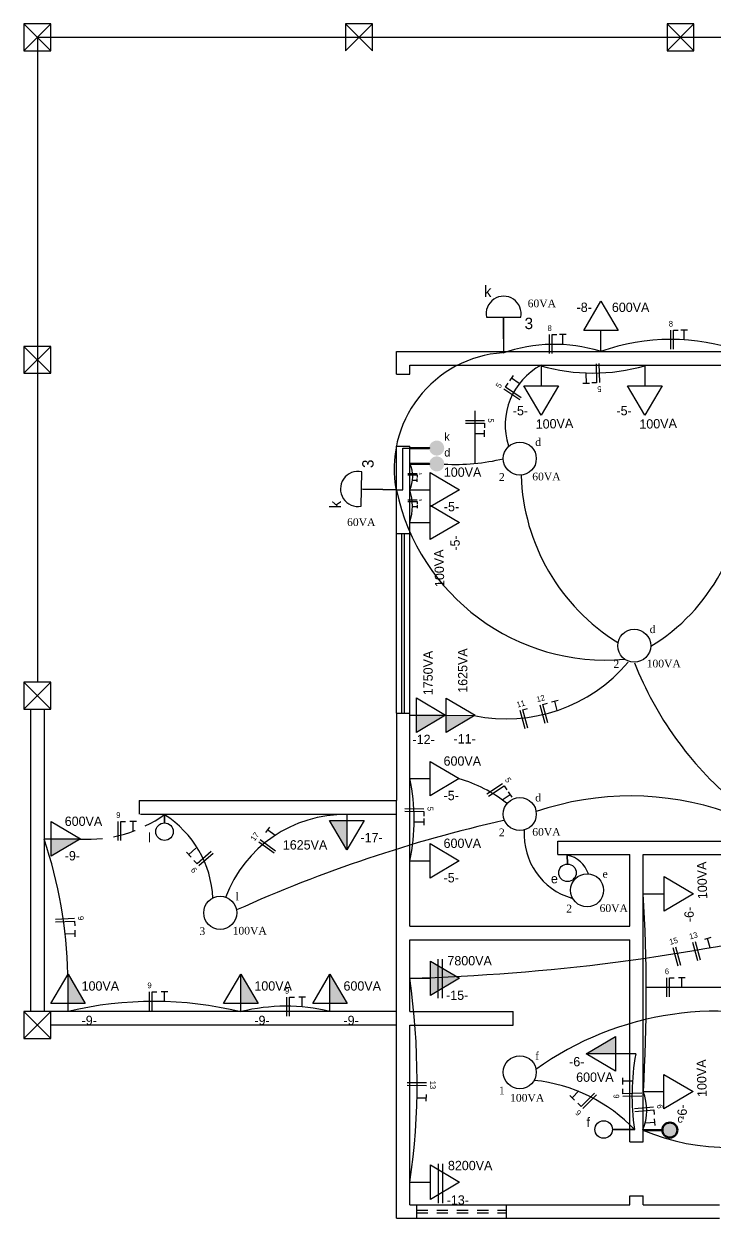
# Model space of a CAD drawing. Extents: x 33 to 1815, y -14679 to 245.
# Drawn here: x 33.17 to 40.87, y -2.46 to 10.84 of the extents above; entities that cross this region are included whole.
import ezdxf

# ---------------------------------------------------------------- set-up
doc = ezdxf.new("R2010")
doc.units = 0
doc.header["$MEASUREMENT"] = 0
for name, pattern in [('DASHED2', [9.525, 6.35, -3.175]), ('HIDDEN', [0.375, 0.25, -0.125]), ('HIDDEN2', [4.7625, 3.175, -1.5875])]:
    doc.linetypes.add(name, pattern=pattern)
doc.layers.get('0').update_dxf_attribs({"linetype": 'CONTINUOUS'})
for name, color, linetype in [('ESQUADRIA', 2, 'CONTINUOUS'), ('FIACAO', 1, 'CONTINUOUS'), ('INTERRUPTOR', 10, 'CONTINUOUS'), ('PAREDE', 6, 'CONTINUOUS'), ('PILAR', 5, 'CONTINUOUS'), ('PONTO_DE_LUZ', 1, 'CONTINUOUS'), ('PORTA', 3, 'CONTINUOUS'), ('PROJCASA', 3, 'HIDDEN'), ('TOMADAS', 1, 'CONTINUOUS'), ('VARANDA', 1, 'CONTINUOUS')]:
    doc.layers.add(name, color=color, linetype=linetype)
doc.layers.add('Interruptores', color=7, linetype='CONTINUOUS', lineweight=50)

# ---------------------------------------------------------------- blocks, each defined once
blk = doc.blocks.new('TB-230')
blk.add_hatch(color=256).paths.add_polyline_path([(0.1433, 0.1202), (0.1433, -0.1202), (0.3473, 0)])
for p, q in [((0.1433, -0.1202), (0.1433, 0.1202)), ((0.1433, 0.1202), (0.3473, 0)), ((0, 0), (0.1433, 0)), ((0.3473, 0), (0.1433, -0.1202))]:
    blk.add_line(p, q)

msp = doc.modelspace()

# ---------------------------------------------------------------- hatches: boundary and pattern name
at = {"layer": 'FIACAO'}
h = msp.add_hatch(color=256, dxfattribs=at)
h.dxf.hatch_style = 1
h.paths.add_polyline_path([(37.689, 6.118, 1), (37.856, 6.118, 1)])
h = msp.add_hatch(color=256, dxfattribs=at)
h.dxf.hatch_style = 1
h.paths.add_polyline_path([(37.689, 5.942, 1), (37.856, 5.942, 1)])
h = msp.add_hatch(color=256, dxfattribs=at)
h.dxf.hatch_style = 1
h.paths.add_polyline_path([(40.287, -1.477, 1), (40.454, -1.477, 1)])
at = {"layer": 'TOMADAS'}
for points in [[(37.546, 3.143), (37.546, 2.951), (37.871, 3.143)], [(37.876, 3.142), (37.876, 2.95), (38.202, 3.142)], [(36.771, 1.969), (36.579, 1.969), (36.771, 1.643)], [(33.477, 1.766), (33.477, 1.574), (33.802, 1.766)], [(33.665, -0.068), (33.857, -0.068), (33.665, 0.258)], [(35.59, -0.068), (35.782, -0.068), (35.59, 0.258)], [(36.583, -0.068), (36.775, -0.068), (36.583, 0.258)], [(39.763, -0.628), (39.763, -0.436), (39.437, -0.628)]]:
    msp.add_hatch(color=256, dxfattribs=at).paths.add_polyline_path(points)

# ---------------------------------------------------------------- linework, layer by layer
at = {"color": 7, "linetype": 'DASHED2', "lineweight": 20, "ltscale": 0.5}
for p, q in [((38.517, 7.336), (38.517, 7.435)), ((37.173, 5.658), (37.074, 5.66))]:
    msp.add_line(p, q, dxfattribs=at)
at = {"color": 7}
for p, q in [((39.029, 7.171), (39.029, 7.382)), ((39.059, 7.171), (39.059, 7.382)), ((39.059, 7.382), (39.112, 7.382)), ((39.215, 7.384), (39.141, 7.384)), ((39.177, 7.278), (39.178, 7.384)), ((40.38, 7.219), (40.38, 7.431)), ((40.41, 7.219), (40.41, 7.431)), ((40.41, 7.431), (40.463, 7.431)), ((40.566, 7.433), (40.491, 7.433)), ((40.528, 7.327), (40.528, 7.433)), ((39.548, 7.058), (39.554, 6.846)), ((39.579, 7.059), (39.585, 6.847)), ((38.625, 6.927), (38.583, 6.866)), ((39.433, 6.947), (39.436, 6.841)), ((38.539, 6.798), (38.569, 6.842)), ((38.714, 6.679), (38.539, 6.798)), ((38.692, 6.837), (38.604, 6.897)), ((39.399, 6.84), (39.473, 6.842)), ((39.554, 6.846), (39.501, 6.845)), ((38.697, 6.654), (38.522, 6.773)), ((38.092, 6.427), (38.304, 6.427)), ((38.092, 6.397), (38.304, 6.397)), ((38.304, 6.397), (38.304, 6.344)), ((38.2, 6.279), (38.306, 6.279)), ((38.306, 6.242), (38.306, 6.316)), ((37.449, 5.834), (37.555, 5.834)), ((37.449, 5.819), (37.555, 5.819)), ((37.503, 5.76), (37.556, 5.759)), ((37.555, 5.819), (37.555, 5.792)), ((37.556, 5.741), (37.556, 5.778)), ((37.45, 5.541), (37.556, 5.54)), ((37.45, 5.525), (37.556, 5.525)), ((37.504, 5.466), (37.557, 5.466)), ((37.556, 5.525), (37.556, 5.499)), ((37.557, 5.448), (37.557, 5.485)), ((38.759, 2.99), (38.704, 3.194)), ((38.733, 3.202), (38.784, 3.217)), ((38.788, 2.998), (38.733, 3.202)), ((38.98, 3.05), (38.925, 3.254)), ((38.954, 3.262), (39.005, 3.277)), ((39.009, 3.058), (38.954, 3.262)), ((39.124, 3.308), (39.052, 3.289)), ((39.116, 3.196), (39.088, 3.299)), ((38.331, 2.266), (38.507, 2.383)), ((38.348, 2.241), (38.524, 2.357)), ((38.524, 2.357), (38.553, 2.313)), ((38.612, 2.229), (38.571, 2.291)), ((38.503, 2.201), (38.591, 2.26)), ((37.418, 2.103), (37.63, 2.102)), ((37.418, 2.073), (37.63, 2.072)), ((37.63, 2.072), (37.629, 2.019)), ((34.222, 1.748), (34.222, 1.96)), ((34.253, 1.748), (34.253, 1.96)), ((34.253, 1.96), (34.305, 1.96)), ((34.429, 1.96), (34.355, 1.96)), ((34.392, 1.854), (34.392, 1.96)), ((35.909, 1.897), (35.866, 1.837)), ((35.974, 1.805), (35.888, 1.867)), ((37.525, 1.954), (37.631, 1.954)), ((37.631, 1.917), (37.631, 1.991)), ((35.96, 1.606), (35.789, 1.729)), ((35.978, 1.63), (35.806, 1.754)), ((34.986, 1.619), (35.035, 1.563)), ((35.09, 1.661), (35.011, 1.591)), ((35.261, 1.627), (35.103, 1.487)), ((35.281, 1.604), (35.123, 1.464)), ((35.103, 1.487), (35.068, 1.526)), ((33.525, 0.871), (33.736, 0.881)), ((33.526, 0.841), (33.738, 0.851)), ((33.738, 0.851), (33.74, 0.798)), ((33.639, 0.707), (33.744, 0.712)), ((33.746, 0.675), (33.743, 0.749)), ((40.826, 0.666), (40.755, 0.646)), ((40.462, 0.347), (40.406, 0.552)), ((40.491, 0.355), (40.435, 0.559)), ((40.683, 0.407), (40.627, 0.612)), ((40.712, 0.415), (40.656, 0.62)), ((40.818, 0.554), (40.79, 0.656)), ((40.336, 0.007), (40.336, 0.219)), ((40.366, 0.007), (40.366, 0.219)), ((40.366, 0.219), (40.419, 0.219)), ((40.542, 0.219), (40.468, 0.219)), ((40.505, 0.113), (40.505, 0.219)), ((34.571, -0.15), (34.571, 0.062)), ((34.601, -0.15), (34.601, 0.062)), ((34.601, 0.062), (34.654, 0.062)), ((34.777, 0.062), (34.703, 0.062)), ((34.74, -0.044), (34.74, 0.062)), ((36.104, -0.21), (36.104, 0.002)), ((36.134, -0.21), (36.134, 0.002)), ((36.134, 0.002), (36.187, 0.002)), ((36.31, 0.002), (36.236, 0.002)), ((36.273, -0.104), (36.273, 0.002)), ((40.108, 0.113), (40.505, 0.113)), ((39.843, -0.896), (39.844, -0.97)), ((37.445, -0.948), (37.657, -0.949)), ((37.445, -0.978), (37.657, -0.979)), ((39.357, -1.042), (39.282, -1.117)), ((39.949, -0.931), (39.843, -0.933)), ((39.846, -1.072), (39.845, -1.019)), ((37.551, -1.118), (37.656, -1.118)), ((37.656, -1.155), (37.657, -1.081)), ((39.256, -1.091), (39.308, -1.143)), ((39.381, -1.215), (39.343, -1.178)), ((39.53, -1.065), (39.381, -1.215)), ((39.551, -1.086), (39.402, -1.236)), ((40.057, -1.068), (39.846, -1.072)), ((40.058, -1.099), (39.846, -1.102)), ((39.977, -1.238), (40.187, -1.22)), ((39.979, -1.269), (40.19, -1.25)), ((40.19, -1.25), (40.195, -1.302)), ((40.097, -1.398), (40.202, -1.388)), ((40.206, -1.425), (40.199, -1.351))]:
    msp.add_line(p, q, dxfattribs=at)
at = {"color": 7, "linetype": 'Continuous'}
for p, q in [((38.2, 5.952), (38.2, 6.533)), ((40.505, 0.113), (40.974, 0.113))]:
    msp.add_line(p, q, dxfattribs=at)
at = {"color": 240, "linetype": 'Continuous', "lineweight": 30, "true_color": 0xed1f24}
for p, q in [((37.394, 5.653), (37.394, 6.117)), ((37.394, 6.117), (37.472, 6.116)), ((37.321, 5.653), (37.394, 5.653))]:
    msp.add_line(p, q, dxfattribs=at)
for centre, radius, start, end in [((40.38, 5.019), 2.31, 70.2316, 109.7684), ((39.085, 5.541), 1.732, 72.9862, 109.4498), ((38.598, 5.882), 1.301, 94.0322, 190.6267), ((39.292, 6.373), 0.757, 118.0592, 197.6038), ((39.511, 9.027), 2.074, 253.7503, 286.2497), ((37.974, 8.263), 2.327, 267.1004, 283.4403), ((37.157, 5.8), 0.348, 335.2864, 24.3861), ((39.659, 6.144), 2.387, 191.9377, 274.9556), ((36.922, 5.472), 0.58, 341.8297, 18.1703), ((38.548, 4.884), 1.781, 258.3301, 319.7441), ((35.348, 1.98), 2.173, 347.8311, 12.1689), ((37.601, 0.972), 1.523, 51.3789, 73.9412), ((39.933, -1.001), 3.245, 70.6278, 108.897), ((34.112, 1.05), 1.168, 2.7408, 57.4819), ((36.749, 0.616), 1.42, 89.0868, 159.4869), ((41.965, -13.253), 15.609, 102.7571, 114.2931), ((28.66, 0.153), 5.004, 1.2068, 18.764), ((39.169, 1.281), 0.308, 17.9171, 79.0594), ((34.618, -4.176), 4.131, 76.4074, 103.3273), ((36.091, -2.222), 2.124, 76.6567, 103.6011)]:
    msp.add_arc(centre, radius, start, end, dxfattribs=at)
at = {"color": 240, "linetype": 'ByBlock', "lineweight": 30, "true_color": 0xed1f24}
for centre, radius, start, end in [((40.99, 5.89), 2.279, 181.9354, 238.2244), ((39.036, 5.755), 2.159, 301.2973, 1.7575), ((43.598, 5.158), 3.895, 201.5687, 229.7988), ((39.484, 1.813), 0.737, 176.1653, 253.7638), ((36.864, 22.855), 22.649, 271.5285, 283.1778), ((29.561, -0.932), 7.993, 351.8964, 8.2379), ((40.895, -3.613), 3.46, 70.8345, 125.6895)]:
    msp.add_arc(centre, radius, start, end, dxfattribs=at)
at = {"color": 240, "linetype": 'HIDDEN', "lineweight": 30, "true_color": 0xed1f24}
msp.add_arc((33.878, 3.248), 1.487, 266.9314, 305.4336, dxfattribs=at)
at = {"color": 240, "lineweight": 30, "true_color": 0xed1f24}
for centre, radius, start, end in [((21.834, 0.033), 18.273, 356.6142, 3.5216), ((42.478, -1.09), 2.53, 169.4751, 188.649), ((38.675, -2.713), 1.799, 43.4278, 84.1052), ((39.536, -1.256), 0.576, 337.6916, 21.1026), ((41.021, 0.757), 2.428, 246.9222, 294.5199)]:
    msp.add_arc(centre, radius, start, end, dxfattribs=at)
at = {"layer": 'ESQUADRIA'}
for p, q in [((37.323, 3.166), (37.323, 5.166)), ((37.473, 3.166), (37.473, 5.166)), ((37.548, -2.308), (38.548, -2.308)), ((37.548, -2.458), (38.548, -2.458))]:
    msp.add_line(p, q, dxfattribs=at)
at = {"layer": 'FIACAO'}
for p, q in [((38.327, 7.575), (38.709, 7.575)), ((38.517, 7.336), (38.517, 7.565)), ((38.517, 7.565), (38.517, 7.336)), ((38.517, 7.336), (38.517, 7.187)), ((36.932, 5.472), (36.937, 5.854)), ((37.173, 5.658), (36.944, 5.661)), ((36.944, 5.661), (37.173, 5.658)), ((37.173, 5.658), (37.322, 5.656))]:
    msp.add_line(p, q, dxfattribs=at)
for centre, start, end in [((38.518, 7.614), 348.4831, 191.5169), ((36.895, 5.663), 77.7466, 280.7803)]:
    msp.add_arc(centre, 0.195, start, end, dxfattribs=at)
at = {"layer": 'INTERRUPTOR', "flags": 128}
for points in [[(34.741, 2.04), (34.74, 1.943)], [(39.227, 1.59), (39.229, 1.486)], [(39.978, -1.471), (39.73, -1.471)]]:
    msp.add_lwpolyline(points, close=True, dxfattribs=at)
at = {"layer": 'INTERRUPTOR'}
for centre in [(34.74, 1.846), (39.229, 1.388), (39.632, -1.471)]:
    msp.add_circle(centre, 0.0976, dxfattribs=at)
at = {"layer": 'Interruptores', "color": 1, "flags": 128}
for points in [[(37.476, 6.118), (37.689, 6.118)], [(37.476, 5.942), (37.689, 5.942)], [(40.074, -1.477), (40.287, -1.477)]]:
    msp.add_lwpolyline(points, close=True, dxfattribs=at)
at = {"layer": 'Interruptores', "color": 1}
msp.add_circle((40.37, -1.477), 0.0836, dxfattribs=at)
at = {"layer": 'PAREDE'}
for p, q in [((37.323, 7.192), (42.623, 7.192)), ((37.323, 6.941), (37.323, 7.192)), ((37.323, 6.941), (37.473, 6.941)), ((37.473, 7.042), (42.473, 7.042)), ((37.473, 6.941), (37.473, 7.042)), ((37.473, 6.941), (37.473, 7.042)), ((37.323, 4.442), (37.323, 6.141)), ((37.323, 6.141), (37.473, 6.141)), ((37.323, 5.166), (37.323, 6.141)), ((37.473, 4.442), (37.473, 6.141)), ((37.473, 4.442), (37.473, 6.141)), ((37.473, 5.166), (37.473, 6.141)), ((37.323, 5.166), (37.473, 5.166)), ((37.323, 3.166), (37.473, 3.166)), ((37.473, 1.742), (37.473, 3.166)), ((37.473, 0.9), (37.473, 2.442)), ((37.323, -2.458), (37.323, 2.042)), ((39.123, 1.742), (42.473, 1.742)), ((39.123, 1.592), (39.123, 1.742)), ((37.473, 0.792), (37.473, 1.592)), ((39.123, 1.592), (39.773, 1.592)), ((39.773, 1.592), (39.923, 1.592)), ((39.923, 0.792), (39.923, 1.592)), ((40.073, 1.592), (43.273, 1.592)), ((40.073, -1.608), (40.073, 1.592)), ((40.073, -1.608), (40.073, 1.592)), ((40.073, -1.608), (40.073, 1.592)), ((37.473, 0.792), (39.923, 0.792)), ((37.473, 0.642), (39.923, 0.642)), ((37.473, -0.158), (37.473, 0.642)), ((39.923, -1.608), (39.923, 0.642)), ((37.473, -0.158), (38.623, -0.158)), ((38.623, -0.308), (38.623, -0.158)), ((37.473, -2.308), (37.473, -0.308)), ((37.473, -0.308), (38.623, -0.308)), ((39.923, -1.608), (40.073, -1.608)), ((39.923, -2.308), (39.923, -2.208)), ((39.924, -2.208), (40.073, -2.208)), ((40.073, -2.308), (40.073, -2.208)), ((37.473, -2.308), (37.548, -2.308)), ((37.548, -2.308), (37.548, -2.458)), ((38.548, -2.308), (39.773, -2.308)), ((38.548, -2.308), (38.548, -2.458)), ((39.773, -2.308), (39.923, -2.308)), ((39.773, -2.308), (39.923, -2.308)), ((40.073, -2.308), (40.923, -2.308)), ((37.323, -2.458), (37.548, -2.458)), ((38.548, -2.458), (40.923, -2.458))]:
    msp.add_line(p, q, dxfattribs=at)
at = {"layer": 'PAREDE', "ltscale": 0.35}
for p in [(37.323, 3.166), (37.323, -0.308)]:
    msp.add_line(p, (37.323, 2.192), dxfattribs=at)
at = {"layer": 'PILAR'}
for p, q in [((33.173, 10.842), (33.473, 10.542)), ((33.173, 10.542), (33.473, 10.842)), ((36.756, 10.842), (37.056, 10.542)), ((36.756, 10.542), (37.056, 10.842)), ((37.056, 10.842), (36.756, 10.842)), ((36.756, 10.842), (36.756, 10.542)), ((37.056, 10.542), (37.056, 10.842)), ((40.339, 10.842), (40.639, 10.542)), ((40.339, 10.542), (40.639, 10.842)), ((33.173, 7.251), (33.473, 6.951)), ((33.173, 6.951), (33.473, 7.251)), ((33.173, 6.951), (33.473, 7.251)), ((33.173, 7.251), (33.473, 6.951)), ((33.173, 7.251), (33.473, 6.951)), ((33.173, 6.951), (33.473, 7.251)), ((33.173, 6.951), (33.473, 7.251)), ((33.173, 7.251), (33.473, 6.951)), ((33.173, 3.51), (33.473, 3.21)), ((33.173, 3.21), (33.473, 3.51)), ((33.173, 3.21), (33.473, 3.51)), ((33.173, 3.51), (33.473, 3.21)), ((33.173, 3.51), (33.473, 3.21)), ((33.173, 3.21), (33.473, 3.51)), ((33.173, 3.21), (33.473, 3.51)), ((33.173, 3.51), (33.473, 3.21)), ((33.173, -0.458), (33.473, -0.158)), ((33.173, -0.158), (33.473, -0.458)), ((33.173, -0.458), (33.473, -0.158)), ((33.173, -0.158), (33.473, -0.458)), ((33.173, -0.158), (33.473, -0.458)), ((33.173, -0.458), (33.473, -0.158)), ((33.173, -0.458), (33.473, -0.158)), ((33.173, -0.158), (33.473, -0.458))]:
    msp.add_line(p, q, dxfattribs=at)
for points in [[(33.473, 10.542), (33.473, 10.842), (33.173, 10.842), (33.173, 10.542)], [(40.639, 10.542), (40.639, 10.842), (40.339, 10.842), (40.339, 10.542)], [(33.473, 6.951), (33.473, 7.251), (33.173, 7.251), (33.173, 6.951)], [(33.473, 6.951), (33.473, 7.251), (33.173, 7.251), (33.173, 6.951)], [(33.473, 6.951), (33.473, 7.251), (33.173, 7.251), (33.173, 6.951)], [(33.473, 6.951), (33.473, 7.251), (33.173, 7.251), (33.173, 6.951)], [(33.473, 3.21), (33.473, 3.51), (33.173, 3.51), (33.173, 3.21)], [(33.473, 3.21), (33.473, 3.51), (33.173, 3.51), (33.173, 3.21)], [(33.473, 3.21), (33.473, 3.51), (33.173, 3.51), (33.173, 3.21)], [(33.473, 3.21), (33.473, 3.51), (33.173, 3.51), (33.173, 3.21)], [(33.473, -0.458), (33.473, -0.158), (33.173, -0.158), (33.173, -0.458)], [(33.473, -0.458), (33.473, -0.158), (33.173, -0.158), (33.173, -0.458)], [(33.473, -0.458), (33.473, -0.158), (33.173, -0.158), (33.173, -0.458)], [(33.473, -0.458), (33.473, -0.158), (33.173, -0.158), (33.173, -0.458)]]:
    msp.add_lwpolyline(points, close=True, dxfattribs=at)
at = {"layer": 'PONTO_DE_LUZ'}
for centre in [(38.698, 6.001), (39.973, 3.917), (38.698, 2.042), (39.448, 1.193), (35.36, 0.942), (38.698, -0.833)]:
    msp.add_circle(centre, 0.184, dxfattribs=at)
at = {"layer": 'PORTA', "color": 3}
for p, q in [((37.383, 3.166), (37.383, 5.166)), ((37.413, 3.166), (37.413, 5.166)), ((33.248, 3.21), (33.248, -0.158)), ((33.398, 3.21), (33.398, -0.158)), ((34.458, 2.192), (37.323, 2.192)), ((34.458, 2.192), (34.458, 2.042)), ((34.473, 2.042), (37.323, 2.042)), ((37.323, -0.158), (33.473, -0.158)), ((37.323, -0.308), (33.473, -0.308))]:
    msp.add_line(p, q, dxfattribs=at)
at = {"layer": 'PROJCASA', "ltscale": 0.5}
for p, q in [((37.548, -2.368), (38.548, -2.368)), ((37.548, -2.398), (38.548, -2.398))]:
    msp.add_line(p, q, dxfattribs=at)
at = {"layer": 'TOMADAS'}
for p, q in [((39.41, 7.429), (39.602, 7.755)), ((39.602, 7.755), (39.794, 7.429)), ((39.794, 7.429), (39.41, 7.429)), ((39.602, 7.2), (39.602, 7.429)), ((38.936, 7.041), (38.936, 6.812)), ((40.091, 7.041), (40.091, 6.812)), ((38.936, 6.486), (38.744, 6.812)), ((38.744, 6.812), (39.128, 6.812)), ((39.128, 6.812), (38.936, 6.486)), ((40.091, 6.486), (39.899, 6.812)), ((39.899, 6.812), (40.283, 6.812)), ((40.283, 6.812), (40.091, 6.486)), ((37.701, 5.845), (38.027, 5.654)), ((37.701, 5.462), (37.701, 5.845)), ((37.472, 5.654), (37.701, 5.654)), ((38.027, 5.654), (37.701, 5.462)), ((37.701, 5.483), (38.027, 5.291)), ((37.701, 5.099), (37.701, 5.483)), ((37.472, 5.291), (37.701, 5.291)), ((38.027, 5.291), (37.701, 5.099)), ((37.546, 3.335), (37.871, 3.143)), ((37.546, 2.951), (37.546, 3.335)), ((37.876, 3.334), (38.202, 3.142)), ((37.876, 2.95), (37.876, 3.334)), ((37.473, 3.143), (37.871, 3.143)), ((37.871, 3.143), (37.546, 2.951)), ((37.803, 3.141), (38.202, 3.142)), ((38.202, 3.142), (37.876, 2.95)), ((37.698, 2.629), (38.024, 2.437)), ((37.698, 2.245), (37.698, 2.629)), ((37.469, 2.437), (37.698, 2.437)), ((38.024, 2.437), (37.698, 2.245)), ((36.771, 2.042), (36.771, 1.643)), ((33.477, 1.958), (33.802, 1.766)), ((33.477, 1.574), (33.477, 1.958)), ((36.771, 1.643), (36.579, 1.969)), ((36.579, 1.969), (36.963, 1.969)), ((36.963, 1.969), (36.771, 1.643)), ((33.397, 1.765), (33.802, 1.766)), ((33.802, 1.766), (33.477, 1.574)), ((37.698, 1.713), (38.024, 1.521)), ((37.698, 1.329), (37.698, 1.713)), ((37.469, 1.521), (37.698, 1.521)), ((38.024, 1.521), (37.698, 1.329)), ((40.307, 1.346), (40.633, 1.154)), ((40.307, 0.962), (40.307, 1.346)), ((40.078, 1.154), (40.307, 1.154)), ((40.633, 1.154), (40.307, 0.962)), ((37.784, 0.428), (37.784, -0.009)), ((37.832, 0.428), (37.832, -0.009)), ((33.473, -0.068), (33.665, 0.258)), ((33.665, 0.258), (33.857, -0.068)), ((33.665, -0.158), (33.665, 0.258)), ((35.398, -0.068), (35.59, 0.258)), ((35.59, 0.258), (35.782, -0.068)), ((35.59, -0.157), (35.59, 0.258)), ((36.391, -0.068), (36.583, 0.258)), ((36.583, 0.258), (36.775, -0.068)), ((36.583, -0.158), (36.583, 0.258)), ((33.857, -0.068), (33.473, -0.068)), ((35.782, -0.068), (35.398, -0.068)), ((36.775, -0.068), (36.391, -0.068)), ((39.437, -0.628), (39.763, -0.436)), ((39.763, -0.436), (39.763, -0.82)), ((39.763, -0.82), (39.437, -0.628)), ((39.992, -0.628), (39.437, -0.628)), ((40.302, -0.857), (40.628, -1.049)), ((40.302, -1.241), (40.302, -0.857)), ((40.073, -1.049), (40.302, -1.049)), ((40.628, -1.049), (40.302, -1.241)), ((37.79, -1.853), (37.79, -2.29)), ((37.838, -1.853), (37.838, -2.29)), ((37.702, -1.865), (38.027, -2.057)), ((37.702, -2.249), (37.702, -1.865)), ((37.473, -2.057), (37.702, -2.057)), ((38.027, -2.057), (37.702, -2.249))]:
    msp.add_line(p, q, dxfattribs=at)
at = {"layer": 'VARANDA'}
for p, q in [((33.323, 10.692), (33.323, 3.51)), ((44.073, 10.692), (33.323, 10.692)), ((33.323, 3.36), (33.323, 3.36))]:
    msp.add_line(p, q, dxfattribs=at)

# ---------------------------------------------------------------- block references
at = {"layer": 'TOMADAS', "xscale": 1.597331338044064, "yscale": 1.597331338044064, "zscale": 1.597331338044064}
msp.add_blockref('TB-230', (37.473, 0.213), dxfattribs=at)

# ---------------------------------------------------------------- texts
at = {"color": 7, "linetype": 'HIDDEN2'}
for s, height, rotation, p in [('8', 0.0635, 359.9478, (39.007, 7.422)), ('8', 0.0635, 359.9478, (40.358, 7.471)), ('5', 0.0635, 55.6805, (38.477, 6.778)), ('5', 0.0635, 181.6096, (39.607, 6.808)), ('5', 0.0635, 269.9478, (38.344, 6.449)), ('5', 0.0317, 269.9478, (37.575, 5.845)), ('5', 0.0317, 269.9478, (37.576, 5.551)), ('12', 0.0635, 15.2336, (38.893, 3.287)), ('11', 0.0635, 15.2336, (38.672, 3.227)), ('5', 0.0635, 303.4965, (38.529, 2.423)), ('5', 0.0635, 269.8006, (37.67, 2.124)), ('17', 0.0635, 54.245, (35.743, 1.735)), ('9', 0.0635, 131.5095, (35.107, 1.421)), ('9', 0.0635, 272.8276, (33.775, 0.905)), ('15', 0.0635, 15.2336, (40.374, 0.585)), ('13', 0.0635, 15.2336, (40.595, 0.645)), ('13', 0.0635, 269.8592, (37.697, -0.927)), ('6', 0.0635, 90.955, (39.806, -1.125)), ('6', 0.0635, 275.1059, (40.225, -1.194)), ('6', 0.0635, 135.1629, (39.389, -1.28))]:
    msp.add_text(s, height=height, rotation=rotation, dxfattribs=at).set_placement(p)
for s, p in [('9', (34.201, 2)), ('6', (40.314, 0.259)), ('9', (34.549, 0.102)), ('9', (36.082, 0.042))]:
    msp.add_text(s, height=0.0635, dxfattribs=at).set_placement(p)
at = {"layer": 'FIACAO'}
for s, p in [('k', (38.298, 7.8)), ('3', (38.752, 7.443))]:
    msp.add_text(s, height=0.127, dxfattribs=at).set_placement(p)
for s, p in [('3', (37.069, 5.895)), ('k', (36.706, 5.446))]:
    msp.add_text(s, height=0.127, rotation=89.2635, dxfattribs=at).set_placement(p)
at = {"layer": 'INTERRUPTOR', "linetype": 'HIDDEN2'}
for s, p in [('l', (34.556, 1.728)), ('e', (39.045, 1.271)), ('f', (39.441, -1.442))]:
    msp.add_text(s, height=0.104, dxfattribs=at).set_placement(p)
at = {"layer": 'Interruptores', "color": 1, "linetype": 'HIDDEN2'}
for s, p in [('k', (37.857, 6.201)), ('d', (37.857, 6.024)), ('c', (40.455, -1.395))]:
    msp.add_text(s, height=0.0892, dxfattribs=at).set_placement(p)
at = {"layer": 'PONTO_DE_LUZ'}
for s, insert, char_height, width, attachment_point in [('{\\fTimes New Roman|b0|i0|c0|p18;60VA}', (38.786, 7.772), 0.08542, 0.29413, 1), ('{\\fTimes New Roman|b0|i0|c0|p18;d}', (38.87, 6.228), 0.08644, 0.16207, 1), ('{\\fTimes New Roman|b0|i0|c0|p18;2}', (38.498, 5.796), 0.08644, 0.18543, 5), ('{\\fTimes New Roman|b0|i0|c0|p18;60VA}', (38.837, 5.844), 0.08542, 0.29413, 1), ('{\\fTimes New Roman|b0|i0|c0|p18;60VA}', (36.774, 5.336), 0.08542, 0.29413, 1), ('{\\fTimes New Roman|b0|i0|c0|p18;d}', (40.145, 4.144), 0.08644, 0.16207, 1), ('{\\fTimes New Roman|b0|i0|c0|p18;2}', (39.773, 3.713), 0.08644, 0.18543, 5), ('{\\fTimes New Roman|b0|i0|c0|p18;100VA}', (40.112, 3.761), 0.08542, 0.29413, 1), ('{\\fTimes New Roman|b0|i0|c0|p18;d}', (38.87, 2.269), 0.08644, 0.16207, 1), ('{\\fTimes New Roman|b0|i0|c0|p18;2}', (38.498, 1.838), 0.08644, 0.18543, 5), ('{\\fTimes New Roman|b0|i0|c0|p18;60VA}', (38.837, 1.886), 0.08542, 0.29413, 1), ('{\\fTimes New Roman|b0|i0|c0|p18;e}', (39.62, 1.42), 0.08644, 0.16207, 1), ('{\\fTimes New Roman|b0|i0|c0|p18;l}', (35.532, 1.169), 0.08644, 0.16207, 1), ('{\\fTimes New Roman|b0|i0|c0|p18;2}', (39.248, 0.989), 0.08644, 0.18543, 5), ('{\\fTimes New Roman|b0|i0|c0|p18;60VA}', (39.587, 1.037), 0.08542, 0.29413, 1), ('{\\fTimes New Roman|b0|i0|c0|p18;3}', (35.161, 0.738), 0.08644, 0.18543, 5), ('{\\fTimes New Roman|b0|i0|c0|p18;100VA}', (35.499, 0.786), 0.08542, 0.29413, 1), ('{\\fTimes New Roman|b0|i0|c0|p18;f}', (38.87, -0.606), 0.08644, 0.16207, 1), ('{\\fTimes New Roman|b0|i0|c0|p18;1}', (38.498, -1.037), 0.08644, 0.18543, 5), ('{\\fTimes New Roman|b0|i0|c0|p18;100VA}', (38.59, -1.075), 0.08542, 0.29413, 1)]:
    msp.add_mtext(s, dxfattribs=dict(at, insert=insert, char_height=char_height, width=width, attachment_point=attachment_point))
at = {"layer": 'TOMADAS', "linetype": 'HIDDEN2'}
for s, p in [('-8-', (39.331, 7.634)), ('600VA', (39.724, 7.634)), ('-5-', (39.775, 6.483)), ('100VA', (37.852, 5.798)), ('-5-', (37.852, 5.414)), ('600VA', (37.849, 2.581)), ('-5-', (37.849, 2.197)), ('600VA', (37.849, 1.665)), ('-5-', (37.849, 1.281))]:
    msp.add_text(s, height=0.104, dxfattribs=at).set_placement(p)
for s, rotation, p in [('-5-', 0, (38.62, 6.483)), ('100VA', 1.5433, (38.877, 6.332)), ('100VA', 1.5433, (40.032, 6.332)), ('-5-', 90, (38.029, 4.976)), ('100VA', 91.5433, (37.858, 4.572)), ('100VA', 91.5433, (40.787, 1.096)), ('-6-', 90, (40.636, 0.839)), ('100VA', 91.5433, (40.782, -1.107)), ('-6-', 90, (40.559, -1.363))]:
    msp.add_text(s, height=0.104, rotation=rotation, dxfattribs=at).set_placement(p)
at = {"layer": 'TOMADAS'}
for s, p in [('1750VA', (37.728, 3.366)), ('1625VA', (38.114, 3.393))]:
    msp.add_text(s, height=0.104, rotation=90, dxfattribs=at).set_placement(p)
for s, p in [('-12-', (37.503, 2.822)), ('-11-', (37.96, 2.828)), ('600VA', (33.628, 1.91)), ('1625VA', (36.058, 1.647)), ('-17-', (36.923, 1.729)), ('-9-', (33.628, 1.526)), (' 7800VA', (37.853, 0.357)), ('100VA', (33.816, 0.076)), ('100VA', (35.741, 0.076)), ('600VA', (36.734, 0.076)), ('-15-', (37.877, -0.027)), ('-9-', (33.816, -0.308)), ('-9-', (35.741, -0.308)), ('-9-', (36.734, -0.308)), ('-6-', (39.248, -0.767)), ('600VA', (39.326, -0.94)), (' 8200VA', (37.859, -1.924)), ('-13-', (37.884, -2.308))]:
    msp.add_text(s, height=0.104, dxfattribs=at).set_placement(p)

doc.saveas('drawing.dxf')
